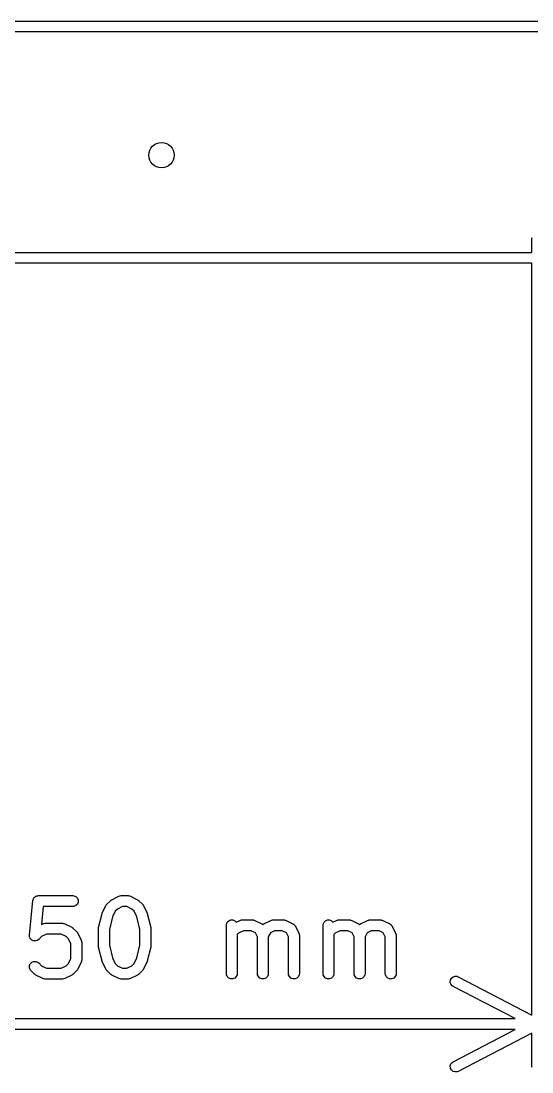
# Model space of a CAD drawing. Header units: inches. Extents: x -0.67 to 1.83, y -0.49 to 2.65.
# Drawn here: x 1.124 to 1.401, y -0.495 to 0.076 of the extents above; entities that cross this region are included whole.
import ezdxf

# ---------------------------------------------------------------- set-up
doc = ezdxf.new("R2010")
doc.units = ezdxf.units.IN
doc.header["$MEASUREMENT"] = 0
doc.layers.add('BLACK', color=250, linetype='CONTINUOUS')

msp = doc.modelspace()

# ---------------------------------------------------------------- linework, layer by layer
at = {"layer": 'BLACK', "linetype": 'CONTINUOUS'}
for p, q in [((0.84232, 0.07598), (1.66915, 0.07598)), ((1.6412, 0.07008), (0.84232, 0.07008)), ((1.40098, -0.04213), (1.40104, -0.04155)), ((1.40098, -0.04961), (1.40098, -0.04213)), ((0.8878, -0.04961), (1.40098, -0.04961)), ((1.40098, -0.05551), (0.8878, -0.05551)), ((1.40098, -0.46364), (1.40098, -0.05551)), ((1.1312, -0.39961), (1.1315, -0.39931)), ((1.1315, -0.39931), (1.13164, -0.39925)), ((1.13164, -0.39925), (1.13175, -0.39916)), ((1.13175, -0.39916), (1.13217, -0.39903)), ((1.13217, -0.39903), (1.13257, -0.39887)), ((1.13257, -0.39887), (1.13279, -0.39885)), ((1.13279, -0.39885), (1.13286, -0.39883)), ((1.13286, -0.39883), (1.13293, -0.39883)), ((1.13293, -0.39883), (1.13314, -0.39881)), ((1.13314, -0.39881), (1.15189, -0.39881)), ((1.15189, -0.39881), (1.15246, -0.39887)), ((1.15246, -0.39887), (1.15353, -0.39931)), ((1.15353, -0.39931), (1.15434, -0.40012)), ((1.17307, -0.401), (1.17682, -0.39912)), ((1.17682, -0.39912), (1.17736, -0.39892)), ((1.17736, -0.39892), (1.17746, -0.39891)), ((1.17746, -0.39891), (1.17756, -0.39887)), ((1.17756, -0.39887), (1.17814, -0.39881)), ((1.17814, -0.39881), (1.18189, -0.39881)), ((1.18189, -0.39881), (1.18246, -0.39887)), ((1.18246, -0.39887), (1.18256, -0.39891)), ((1.18256, -0.39891), (1.18266, -0.39892)), ((1.18266, -0.39892), (1.18321, -0.39912)), ((1.18321, -0.39912), (1.18696, -0.401)), ((1.12833, -0.42022), (1.1302, -0.40147)), ((1.1302, -0.40147), (1.13025, -0.40126)), ((1.13025, -0.40119), (1.13027, -0.40112)), ((1.13025, -0.40126), (1.13025, -0.40119)), ((1.13027, -0.40112), (1.13032, -0.4009)), ((1.13032, -0.4009), (1.13052, -0.40052)), ((1.13052, -0.40052), (1.13069, -0.40012)), ((1.13069, -0.40012), (1.13079, -0.40002)), ((1.13079, -0.40002), (1.13086, -0.39989)), ((1.13086, -0.39989), (1.1312, -0.39961)), ((1.13581, -0.40472), (1.13484, -0.41449)), ((1.15189, -0.40472), (1.13581, -0.40472)), ((1.15246, -0.40466), (1.15189, -0.40472)), ((1.15353, -0.40422), (1.15246, -0.40466)), ((1.15434, -0.40341), (1.15353, -0.40422)), ((1.15434, -0.40012), (1.15478, -0.40119)), ((1.15478, -0.40234), (1.15434, -0.40341)), ((1.15478, -0.40119), (1.15478, -0.40234)), ((1.168, -0.40794), (1.16987, -0.40419)), ((1.16987, -0.40419), (1.17003, -0.40395)), ((1.17003, -0.40395), (1.17006, -0.40387)), ((1.17006, -0.40387), (1.17012, -0.40379)), ((1.17012, -0.40379), (1.17018, -0.4037)), ((1.17018, -0.4037), (1.17024, -0.40365)), ((1.17024, -0.40365), (1.17042, -0.40343)), ((1.17042, -0.40343), (1.1723, -0.40155)), ((1.1723, -0.40155), (1.17252, -0.40137)), ((1.17252, -0.40137), (1.17258, -0.40131)), ((1.17258, -0.40131), (1.17266, -0.40125)), ((1.17266, -0.40125), (1.17275, -0.40118)), ((1.17275, -0.40118), (1.17282, -0.40115)), ((1.17282, -0.40115), (1.17307, -0.401)), ((1.17883, -0.40472), (1.17614, -0.40607)), ((1.18119, -0.40472), (1.17883, -0.40472)), ((1.18389, -0.40607), (1.18119, -0.40472)), ((1.18696, -0.401), (1.1872, -0.40115)), ((1.1872, -0.40115), (1.18728, -0.40118)), ((1.18728, -0.40118), (1.18736, -0.40125)), ((1.18736, -0.40125), (1.18745, -0.40131)), ((1.18745, -0.40131), (1.1875, -0.40137)), ((1.1875, -0.40137), (1.18772, -0.40155)), ((1.18772, -0.40155), (1.1896, -0.40343)), ((1.1896, -0.40343), (1.18978, -0.40365)), ((1.18978, -0.40365), (1.18984, -0.4037)), ((1.18984, -0.4037), (1.1899, -0.40379)), ((1.1899, -0.40379), (1.18996, -0.40387)), ((1.18996, -0.40387), (1.18999, -0.40395)), ((1.18999, -0.40395), (1.19015, -0.40419)), ((1.19015, -0.40419), (1.19203, -0.40794)), ((1.1659, -0.41605), (1.16777, -0.40855)), ((1.16777, -0.40855), (1.16779, -0.4085)), ((1.16779, -0.40848), (1.16788, -0.40824)), ((1.16779, -0.4085), (1.16779, -0.40848)), ((1.16788, -0.40824), (1.16797, -0.408)), ((1.16797, -0.408), (1.16798, -0.40799)), ((1.16798, -0.40799), (1.168, -0.40794)), ((1.17342, -0.41029), (1.17171, -0.41713)), ((1.17494, -0.40726), (1.17342, -0.41029)), ((1.17614, -0.40607), (1.17494, -0.40726)), ((1.18508, -0.40726), (1.18389, -0.40607)), ((1.1866, -0.41029), (1.18508, -0.40726)), ((1.18831, -0.41713), (1.1866, -0.41029)), ((1.19203, -0.40794), (1.19204, -0.40799)), ((1.19204, -0.40799), (1.19205, -0.408)), ((1.19205, -0.408), (1.19214, -0.40824)), ((1.19214, -0.40824), (1.19223, -0.40848)), ((1.19223, -0.40848), (1.19223, -0.4085)), ((1.19223, -0.4085), (1.19225, -0.40855)), ((1.19225, -0.40855), (1.19412, -0.41605)), ((1.13484, -0.41449), (1.13557, -0.41412)), ((1.13557, -0.41412), (1.13611, -0.41391)), ((1.13611, -0.41391), (1.13622, -0.41391)), ((1.13622, -0.41391), (1.13631, -0.41387)), ((1.13631, -0.41387), (1.13689, -0.41381)), ((1.13689, -0.41381), (1.14626, -0.41381)), ((1.14626, -0.41381), (1.14684, -0.41387)), ((1.14684, -0.41387), (1.14694, -0.41391)), ((1.14694, -0.41391), (1.14704, -0.41391)), ((1.14704, -0.41391), (1.14759, -0.41412)), ((1.14759, -0.41412), (1.15133, -0.416)), ((1.15133, -0.416), (1.15158, -0.41615)), ((1.15158, -0.41615), (1.15165, -0.41618)), ((1.15165, -0.41618), (1.15174, -0.41625)), ((1.15174, -0.41625), (1.15182, -0.4163)), ((1.15182, -0.4163), (1.15188, -0.41636)), ((1.15188, -0.41636), (1.1521, -0.41655)), ((1.16581, -0.41662), (1.16584, -0.4164)), ((1.16584, -0.4164), (1.16587, -0.41619)), ((1.16587, -0.41619), (1.16588, -0.41615)), ((1.16588, -0.41615), (1.1659, -0.41605)), ((1.19412, -0.41605), (1.19414, -0.41615)), ((1.19414, -0.41615), (1.19415, -0.41619)), ((1.19415, -0.41619), (1.19418, -0.4164)), ((1.19418, -0.4164), (1.19421, -0.41662)), ((1.23518, -0.41489), (1.23523, -0.41431)), ((1.23518, -0.44113), (1.23518, -0.41489)), ((1.23523, -0.41431), (1.23567, -0.41325)), ((1.23567, -0.41325), (1.23649, -0.41243)), ((1.23649, -0.41243), (1.23755, -0.41199)), ((1.23755, -0.41199), (1.2387, -0.41199)), ((1.2387, -0.41199), (1.23977, -0.41243)), ((1.23977, -0.41243), (1.24053, -0.4132)), ((1.24053, -0.4132), (1.24243, -0.41225)), ((1.24243, -0.41225), (1.24297, -0.41204)), ((1.24297, -0.41204), (1.24308, -0.41203)), ((1.24308, -0.41203), (1.24318, -0.41199)), ((1.24318, -0.41199), (1.24375, -0.41194)), ((1.24375, -0.41194), (1.24938, -0.41194)), ((1.24938, -0.41194), (1.24995, -0.41199)), ((1.24995, -0.41199), (1.25005, -0.41203)), ((1.25005, -0.41203), (1.25016, -0.41204)), ((1.25016, -0.41204), (1.2507, -0.41225)), ((1.2507, -0.41225), (1.25445, -0.41412)), ((1.25445, -0.41412), (1.25454, -0.41418)), ((1.25454, -0.41418), (1.25459, -0.4142)), ((1.25459, -0.4142), (1.25465, -0.41425)), ((1.25465, -0.41425), (1.25494, -0.41443)), ((1.25494, -0.41443), (1.255, -0.4145)), ((1.255, -0.4145), (1.25507, -0.41443)), ((1.25507, -0.41443), (1.25536, -0.41425)), ((1.25536, -0.41425), (1.25541, -0.4142)), ((1.25541, -0.4142), (1.25546, -0.41418)), ((1.25546, -0.41418), (1.25556, -0.41412)), ((1.25556, -0.41412), (1.2593, -0.41225)), ((1.2593, -0.41225), (1.25985, -0.41204)), ((1.25985, -0.41204), (1.25995, -0.41203)), ((1.25995, -0.41203), (1.26005, -0.41199)), ((1.26005, -0.41199), (1.26063, -0.41194)), ((1.26063, -0.41194), (1.26625, -0.41194)), ((1.26625, -0.41194), (1.26683, -0.41199)), ((1.26683, -0.41199), (1.26692, -0.41203)), ((1.26692, -0.41203), (1.26703, -0.41204)), ((1.26703, -0.41204), (1.26757, -0.41225)), ((1.26757, -0.41225), (1.27132, -0.41412)), ((1.27132, -0.41412), (1.27142, -0.41418)), ((1.27142, -0.41418), (1.27146, -0.4142)), ((1.27146, -0.4142), (1.27152, -0.41425)), ((1.27152, -0.41425), (1.27181, -0.41443)), ((1.27181, -0.41443), (1.27205, -0.41471)), ((1.27205, -0.41471), (1.27233, -0.41495)), ((1.27233, -0.41495), (1.27252, -0.41524)), ((1.27252, -0.41524), (1.27256, -0.4153)), ((1.27256, -0.4153), (1.27258, -0.41535)), ((1.27258, -0.41535), (1.27264, -0.41544)), ((1.27264, -0.41544), (1.27451, -0.41919)), ((1.28767, -0.41489), (1.28773, -0.41431)), ((1.28767, -0.44113), (1.28767, -0.41489)), ((1.28773, -0.41431), (1.28817, -0.41325)), ((1.28817, -0.41325), (1.28898, -0.41243)), ((1.28898, -0.41243), (1.29005, -0.41199)), ((1.29005, -0.41199), (1.2912, -0.41199)), ((1.2912, -0.41199), (1.29226, -0.41243)), ((1.29226, -0.41243), (1.29303, -0.4132)), ((1.29303, -0.4132), (1.29493, -0.41225)), ((1.29493, -0.41225), (1.29547, -0.41204)), ((1.29547, -0.41204), (1.29557, -0.41203)), ((1.29557, -0.41203), (1.29567, -0.41199)), ((1.29567, -0.41199), (1.29625, -0.41194)), ((1.29625, -0.41194), (1.30187, -0.41194)), ((1.30187, -0.41194), (1.30245, -0.41199)), ((1.30245, -0.41199), (1.30254, -0.41203)), ((1.30254, -0.41203), (1.30265, -0.41204)), ((1.30265, -0.41204), (1.30319, -0.41225)), ((1.30319, -0.41225), (1.30694, -0.41412)), ((1.30694, -0.41412), (1.30704, -0.41418)), ((1.30704, -0.41418), (1.30708, -0.4142)), ((1.30708, -0.4142), (1.30714, -0.41425)), ((1.30714, -0.41425), (1.30743, -0.41443)), ((1.30743, -0.41443), (1.30749, -0.4145)), ((1.30749, -0.4145), (1.30756, -0.41443)), ((1.30756, -0.41443), (1.30785, -0.41425)), ((1.30785, -0.41425), (1.30791, -0.4142)), ((1.30791, -0.4142), (1.30795, -0.41418)), ((1.30795, -0.41418), (1.30805, -0.41412)), ((1.30805, -0.41412), (1.3118, -0.41225)), ((1.3118, -0.41225), (1.31234, -0.41204)), ((1.31234, -0.41204), (1.31244, -0.41203)), ((1.31244, -0.41203), (1.31254, -0.41199)), ((1.31254, -0.41199), (1.31312, -0.41194)), ((1.31312, -0.41194), (1.31874, -0.41194)), ((1.31874, -0.41194), (1.31932, -0.41199)), ((1.31932, -0.41199), (1.31942, -0.41203)), ((1.31942, -0.41203), (1.31952, -0.41204)), ((1.31952, -0.41204), (1.32006, -0.41225)), ((1.32006, -0.41225), (1.32381, -0.41412)), ((1.32381, -0.41412), (1.32391, -0.41418)), ((1.32391, -0.41418), (1.32395, -0.4142)), ((1.32395, -0.4142), (1.32401, -0.41425)), ((1.32401, -0.41425), (1.3243, -0.41443)), ((1.3243, -0.41443), (1.32455, -0.41471)), ((1.32455, -0.41471), (1.32483, -0.41495)), ((1.32483, -0.41495), (1.32501, -0.41524)), ((1.32501, -0.41524), (1.32506, -0.4153)), ((1.32506, -0.4153), (1.32507, -0.41535)), ((1.32507, -0.41535), (1.32513, -0.41544)), ((1.32513, -0.41544), (1.32701, -0.41919)), ((1.12833, -0.4208), (1.12833, -0.42022)), ((1.12837, -0.42094), (1.12833, -0.4208)), ((1.12837, -0.42109), (1.12837, -0.42094)), ((1.12854, -0.42149), (1.12837, -0.42109)), ((1.12866, -0.4219), (1.12854, -0.42149)), ((1.12875, -0.42202), (1.12866, -0.4219)), ((1.12881, -0.42215), (1.12875, -0.42202)), ((1.12912, -0.42246), (1.12881, -0.42215)), ((1.13489, -0.42106), (1.13335, -0.4226)), ((1.13759, -0.41972), (1.13489, -0.42106)), ((1.14557, -0.41972), (1.13759, -0.41972)), ((1.14826, -0.42106), (1.14557, -0.41972)), ((1.14946, -0.42226), (1.14826, -0.42106)), ((1.1521, -0.41655), (1.15398, -0.41842)), ((1.15398, -0.41842), (1.15416, -0.41865)), ((1.15416, -0.41865), (1.15422, -0.4187)), ((1.15422, -0.4187), (1.15428, -0.41879)), ((1.15428, -0.41879), (1.15434, -0.41887)), ((1.15434, -0.41887), (1.15437, -0.41894)), ((1.15437, -0.41894), (1.15453, -0.41919)), ((1.15453, -0.41919), (1.1564, -0.42294)), ((1.16582, -0.41666), (1.16581, -0.41662)), ((1.16581, -0.41676), (1.16582, -0.41666)), ((1.16581, -0.42614), (1.16581, -0.41676)), ((1.17171, -0.41713), (1.17171, -0.42577)), ((1.18831, -0.42577), (1.18831, -0.41713)), ((1.19421, -0.41662), (1.1942, -0.41666)), ((1.1942, -0.41666), (1.19421, -0.41676)), ((1.19421, -0.41676), (1.19421, -0.42614)), ((1.24175, -0.41919), (1.24108, -0.41986)), ((1.24108, -0.41986), (1.24108, -0.44113)), ((1.24445, -0.41784), (1.24175, -0.41919)), ((1.24868, -0.41784), (1.24445, -0.41784)), ((1.25093, -0.41896), (1.24868, -0.41784)), ((1.25205, -0.42121), (1.25093, -0.41896)), ((1.25205, -0.44113), (1.25205, -0.42121)), ((1.25908, -0.41896), (1.25795, -0.42121)), ((1.25795, -0.42121), (1.25795, -0.44113)), ((1.26132, -0.41784), (1.25908, -0.41896)), ((1.26555, -0.41784), (1.26132, -0.41784)), ((1.2678, -0.41896), (1.26555, -0.41784)), ((1.26892, -0.42121), (1.2678, -0.41896)), ((1.26892, -0.44113), (1.26892, -0.42121)), ((1.27451, -0.41919), (1.27472, -0.41973)), ((1.27472, -0.41973), (1.27473, -0.41984)), ((1.27473, -0.41984), (1.27477, -0.41994)), ((1.27477, -0.41994), (1.27483, -0.42051)), ((1.27483, -0.42051), (1.27483, -0.44113)), ((1.29425, -0.41919), (1.29357, -0.41986)), ((1.29357, -0.41986), (1.29357, -0.44113)), ((1.29694, -0.41784), (1.29425, -0.41919)), ((1.30117, -0.41784), (1.29694, -0.41784)), ((1.30342, -0.41896), (1.30117, -0.41784)), ((1.30454, -0.42121), (1.30342, -0.41896)), ((1.30454, -0.44113), (1.30454, -0.42121)), ((1.31157, -0.41896), (1.31045, -0.42121)), ((1.31045, -0.42121), (1.31045, -0.44113)), ((1.31382, -0.41784), (1.31157, -0.41896)), ((1.31805, -0.41784), (1.31382, -0.41784)), ((1.32029, -0.41896), (1.31805, -0.41784)), ((1.32141, -0.42121), (1.32029, -0.41896)), ((1.32141, -0.44113), (1.32141, -0.42121)), ((1.32701, -0.41919), (1.32722, -0.41973)), ((1.32722, -0.41973), (1.32722, -0.41984)), ((1.32722, -0.41984), (1.32726, -0.41994)), ((1.32726, -0.41994), (1.32732, -0.42051)), ((1.32732, -0.42051), (1.32732, -0.44113)), ((1.12939, -0.42279), (1.12912, -0.42246)), ((1.12952, -0.42286), (1.12939, -0.42279)), ((1.12963, -0.42297), (1.12952, -0.42286)), ((1.13002, -0.42313), (1.12963, -0.42297)), ((1.13041, -0.42334), (1.13002, -0.42313)), ((1.13055, -0.42335), (1.13041, -0.42334)), ((1.13069, -0.42341), (1.13055, -0.42335)), ((1.13112, -0.42341), (1.13069, -0.42341)), ((1.13155, -0.42345), (1.13112, -0.42341)), ((1.13169, -0.42341), (1.13155, -0.42345)), ((1.13184, -0.42341), (1.13169, -0.42341)), ((1.13224, -0.42324), (1.13184, -0.42341)), ((1.13265, -0.42312), (1.13224, -0.42324)), ((1.13277, -0.42302), (1.13265, -0.42312)), ((1.13291, -0.42297), (1.13277, -0.42302)), ((1.13335, -0.4226), (1.13291, -0.42297)), ((1.15081, -0.42496), (1.14946, -0.42226)), ((1.15081, -0.43294), (1.15081, -0.42496)), ((1.1564, -0.42294), (1.15661, -0.42348)), ((1.15661, -0.42348), (1.15662, -0.42359)), ((1.15662, -0.42359), (1.15666, -0.42369)), ((1.15666, -0.42369), (1.15672, -0.42426)), ((1.15672, -0.42426), (1.15672, -0.43364)), ((1.16582, -0.42624), (1.16581, -0.42614)), ((1.16581, -0.42628), (1.16582, -0.42624)), ((1.16584, -0.4265), (1.16581, -0.42628)), ((1.16587, -0.42671), (1.16584, -0.4265)), ((1.16588, -0.42675), (1.16587, -0.42671)), ((1.1659, -0.42685), (1.16588, -0.42675)), ((1.16777, -0.43435), (1.1659, -0.42685)), ((1.17171, -0.42577), (1.17342, -0.4326)), ((1.1866, -0.4326), (1.18831, -0.42577)), ((1.19412, -0.42685), (1.19225, -0.43435)), ((1.19414, -0.42675), (1.19412, -0.42685)), ((1.19415, -0.42671), (1.19414, -0.42675)), ((1.19418, -0.4265), (1.19415, -0.42671)), ((1.19421, -0.42628), (1.19418, -0.4265)), ((1.19421, -0.42614), (1.1942, -0.42624)), ((1.1942, -0.42624), (1.19421, -0.42628)), ((1.14946, -0.43564), (1.15081, -0.43294)), ((1.17342, -0.4326), (1.17494, -0.43564)), ((1.18508, -0.43564), (1.1866, -0.4326)), ((1.12837, -0.43681), (1.12881, -0.43574)), ((1.12837, -0.43796), (1.12837, -0.43681)), ((1.12881, -0.43903), (1.12837, -0.43796)), ((1.12881, -0.43574), (1.12963, -0.43493)), ((1.12918, -0.43947), (1.12881, -0.43903)), ((1.12963, -0.43493), (1.13069, -0.43449)), ((1.13069, -0.43449), (1.13184, -0.43449)), ((1.13184, -0.43449), (1.13291, -0.43493)), ((1.13291, -0.43493), (1.13335, -0.4353)), ((1.13335, -0.4353), (1.13489, -0.43683)), ((1.13489, -0.43683), (1.13759, -0.43818)), ((1.13759, -0.43818), (1.14557, -0.43818)), ((1.14557, -0.43818), (1.14826, -0.43683)), ((1.14826, -0.43683), (1.14946, -0.43564)), ((1.15416, -0.43925), (1.15398, -0.43947)), ((1.15422, -0.4392), (1.15416, -0.43925)), ((1.15428, -0.43911), (1.15422, -0.4392)), ((1.15434, -0.43903), (1.15428, -0.43911)), ((1.15437, -0.43895), (1.15434, -0.43903)), ((1.15453, -0.43871), (1.15437, -0.43895)), ((1.1564, -0.43496), (1.15453, -0.43871)), ((1.15661, -0.43442), (1.1564, -0.43496)), ((1.15662, -0.43431), (1.15661, -0.43442)), ((1.15666, -0.43421), (1.15662, -0.43431)), ((1.15672, -0.43364), (1.15666, -0.43421)), ((1.16779, -0.43439), (1.16777, -0.43435)), ((1.16779, -0.43442), (1.16779, -0.43439)), ((1.16788, -0.43465), (1.16779, -0.43442)), ((1.16797, -0.4349), (1.16788, -0.43465)), ((1.16798, -0.43491), (1.16797, -0.4349)), ((1.168, -0.43496), (1.16798, -0.43491)), ((1.16987, -0.43871), (1.168, -0.43496)), ((1.17003, -0.43895), (1.16987, -0.43871)), ((1.17006, -0.43903), (1.17003, -0.43895)), ((1.17012, -0.43911), (1.17006, -0.43903)), ((1.17018, -0.4392), (1.17012, -0.43911)), ((1.17024, -0.43925), (1.17018, -0.4392)), ((1.17042, -0.43947), (1.17024, -0.43925)), ((1.17494, -0.43564), (1.17614, -0.43683)), ((1.17614, -0.43683), (1.17883, -0.43818)), ((1.17883, -0.43818), (1.18119, -0.43818)), ((1.18119, -0.43818), (1.18389, -0.43683)), ((1.18389, -0.43683), (1.18508, -0.43564)), ((1.18978, -0.43925), (1.1896, -0.43947)), ((1.18984, -0.4392), (1.18978, -0.43925)), ((1.1899, -0.43911), (1.18984, -0.4392)), ((1.18996, -0.43903), (1.1899, -0.43911)), ((1.18999, -0.43895), (1.18996, -0.43903)), ((1.19015, -0.43871), (1.18999, -0.43895)), ((1.19203, -0.43496), (1.19015, -0.43871)), ((1.19204, -0.43491), (1.19203, -0.43496)), ((1.19205, -0.4349), (1.19204, -0.43491)), ((1.19214, -0.43466), (1.19205, -0.4349)), ((1.19223, -0.43442), (1.19214, -0.43466)), ((1.19225, -0.43435), (1.19223, -0.43439)), ((1.19223, -0.43439), (1.19223, -0.43442)), ((1.13105, -0.44135), (1.12918, -0.43947)), ((1.13128, -0.44153), (1.13105, -0.44135)), ((1.13133, -0.44159), (1.13128, -0.44153)), ((1.13142, -0.44165), (1.13133, -0.44159)), ((1.1315, -0.44171), (1.13142, -0.44165)), ((1.13157, -0.44174), (1.1315, -0.44171)), ((1.13182, -0.4419), (1.13157, -0.44174)), ((1.13557, -0.44378), (1.13182, -0.4419)), ((1.13611, -0.44398), (1.13557, -0.44378)), ((1.13622, -0.44399), (1.13611, -0.44398)), ((1.13631, -0.44403), (1.13622, -0.44399)), ((1.13689, -0.44409), (1.13631, -0.44403)), ((1.14626, -0.44409), (1.13689, -0.44409)), ((1.14684, -0.44403), (1.14626, -0.44409)), ((1.14694, -0.44399), (1.14684, -0.44403)), ((1.14704, -0.44398), (1.14694, -0.44399)), ((1.14759, -0.44378), (1.14704, -0.44398)), ((1.15133, -0.4419), (1.14759, -0.44378)), ((1.15158, -0.44174), (1.15133, -0.4419)), ((1.15165, -0.44171), (1.15158, -0.44174)), ((1.15174, -0.44165), (1.15165, -0.44171)), ((1.15182, -0.44159), (1.15174, -0.44165)), ((1.15188, -0.44153), (1.15182, -0.44159)), ((1.1521, -0.44135), (1.15188, -0.44153)), ((1.15398, -0.43947), (1.1521, -0.44135)), ((1.1723, -0.44135), (1.17042, -0.43947)), ((1.17252, -0.44153), (1.1723, -0.44135)), ((1.17258, -0.44159), (1.17252, -0.44153)), ((1.17266, -0.44165), (1.17258, -0.44159)), ((1.17275, -0.44171), (1.17266, -0.44165)), ((1.17282, -0.44174), (1.17275, -0.44171)), ((1.17307, -0.4419), (1.17282, -0.44174)), ((1.17682, -0.44378), (1.17307, -0.4419)), ((1.17736, -0.44398), (1.17682, -0.44378)), ((1.17746, -0.44399), (1.17736, -0.44398)), ((1.17756, -0.44403), (1.17746, -0.44399)), ((1.17814, -0.44409), (1.17756, -0.44403)), ((1.18189, -0.44409), (1.17814, -0.44409)), ((1.18246, -0.44403), (1.18189, -0.44409)), ((1.18256, -0.44399), (1.18246, -0.44403)), ((1.18266, -0.44398), (1.18256, -0.44399)), ((1.18321, -0.44378), (1.18266, -0.44398)), ((1.18696, -0.4419), (1.18321, -0.44378)), ((1.1872, -0.44174), (1.18696, -0.4419)), ((1.18728, -0.44171), (1.1872, -0.44174)), ((1.18736, -0.44165), (1.18728, -0.44171)), ((1.18745, -0.44159), (1.18736, -0.44165)), ((1.1875, -0.44153), (1.18745, -0.44159)), ((1.18772, -0.44135), (1.1875, -0.44153)), ((1.1896, -0.43947), (1.18772, -0.44135)), ((1.23523, -0.44171), (1.23518, -0.44113)), ((1.23567, -0.44278), (1.23523, -0.44171)), ((1.23649, -0.44359), (1.23567, -0.44278)), ((1.23755, -0.44403), (1.23649, -0.44359)), ((1.2387, -0.44403), (1.23755, -0.44403)), ((1.23977, -0.44359), (1.2387, -0.44403)), ((1.24058, -0.44278), (1.23977, -0.44359)), ((1.24102, -0.44171), (1.24058, -0.44278)), ((1.24108, -0.44113), (1.24102, -0.44171)), ((1.2521, -0.44171), (1.25205, -0.44113)), ((1.25255, -0.44278), (1.2521, -0.44171)), ((1.25336, -0.44359), (1.25255, -0.44278)), ((1.25442, -0.44403), (1.25336, -0.44359)), ((1.25558, -0.44403), (1.25442, -0.44403)), ((1.25664, -0.44359), (1.25558, -0.44403)), ((1.25746, -0.44278), (1.25664, -0.44359)), ((1.2579, -0.44171), (1.25746, -0.44278)), ((1.25795, -0.44113), (1.2579, -0.44171)), ((1.26898, -0.44171), (1.26892, -0.44113)), ((1.26942, -0.44278), (1.26898, -0.44171)), ((1.27023, -0.44359), (1.26942, -0.44278)), ((1.2713, -0.44403), (1.27023, -0.44359)), ((1.27245, -0.44403), (1.2713, -0.44403)), ((1.27351, -0.44359), (1.27245, -0.44403)), ((1.27433, -0.44278), (1.27351, -0.44359)), ((1.27477, -0.44171), (1.27433, -0.44278)), ((1.27483, -0.44113), (1.27477, -0.44171)), ((1.28773, -0.44171), (1.28767, -0.44113)), ((1.28817, -0.44278), (1.28773, -0.44171)), ((1.28898, -0.44359), (1.28817, -0.44278)), ((1.29005, -0.44403), (1.28898, -0.44359)), ((1.2912, -0.44403), (1.29005, -0.44403)), ((1.29226, -0.44359), (1.2912, -0.44403)), ((1.29308, -0.44278), (1.29226, -0.44359)), ((1.29352, -0.44171), (1.29308, -0.44278)), ((1.29357, -0.44113), (1.29352, -0.44171)), ((1.3046, -0.44171), (1.30454, -0.44113)), ((1.30504, -0.44278), (1.3046, -0.44171)), ((1.30585, -0.44359), (1.30504, -0.44278)), ((1.30692, -0.44403), (1.30585, -0.44359)), ((1.30807, -0.44403), (1.30692, -0.44403)), ((1.30913, -0.44359), (1.30807, -0.44403)), ((1.30995, -0.44278), (1.30913, -0.44359)), ((1.31039, -0.44171), (1.30995, -0.44278)), ((1.31045, -0.44113), (1.31039, -0.44171)), ((1.32147, -0.44171), (1.32141, -0.44113)), ((1.32191, -0.44278), (1.32147, -0.44171)), ((1.32273, -0.44359), (1.32191, -0.44278)), ((1.32379, -0.44403), (1.32273, -0.44359)), ((1.32494, -0.44403), (1.32379, -0.44403)), ((1.32601, -0.44359), (1.32494, -0.44403)), ((1.32682, -0.44278), (1.32601, -0.44359)), ((1.32726, -0.44171), (1.32682, -0.44278)), ((1.32732, -0.44113), (1.32726, -0.44171)), ((1.35665, -0.44574), (1.35675, -0.44459)), ((1.35675, -0.44459), (1.35728, -0.44357)), ((1.35728, -0.44357), (1.35817, -0.44283)), ((1.35817, -0.44283), (1.35926, -0.44248)), ((1.35926, -0.44248), (1.36041, -0.44258)), ((1.36041, -0.44258), (1.36095, -0.4428)), ((1.36095, -0.4428), (1.40098, -0.46364)), ((1.357, -0.44684), (1.35665, -0.44574)), ((1.35774, -0.44772), (1.357, -0.44684)), ((1.35822, -0.44804), (1.35774, -0.44772)), ((1.39187, -0.46555), (1.35822, -0.44804)), ((0.89691, -0.46555), (1.39187, -0.46555)), ((1.39187, -0.47146), (0.89691, -0.47146)), ((1.35822, -0.48897), (1.39187, -0.47146)), ((1.40098, -0.47337), (1.36095, -0.49421)), ((1.40098, -0.49159), (1.40098, -0.47337)), ((1.35665, -0.49127), (1.357, -0.49017)), ((1.357, -0.49017), (1.35774, -0.48929)), ((1.35774, -0.48929), (1.35822, -0.48897)), ((1.35675, -0.49242), (1.35665, -0.49127)), ((1.35728, -0.49344), (1.35675, -0.49242)), ((1.35817, -0.49418), (1.35728, -0.49344)), ((1.35926, -0.49453), (1.35817, -0.49418)), ((1.36041, -0.49443), (1.35926, -0.49453)), ((1.36095, -0.49421), (1.36041, -0.49443)), ((1.40104, -0.49217), (1.40098, -0.49159))]:
    msp.add_line(p, q, dxfattribs=at)
at = {"layer": 'BLACK'}
msp.add_circle((1.2, 0.00315), 0.00689, dxfattribs=at)
msp.add_circle((1.2, 0.00315), 0.00689, dxfattribs=at)

doc.saveas('drawing.dxf')
